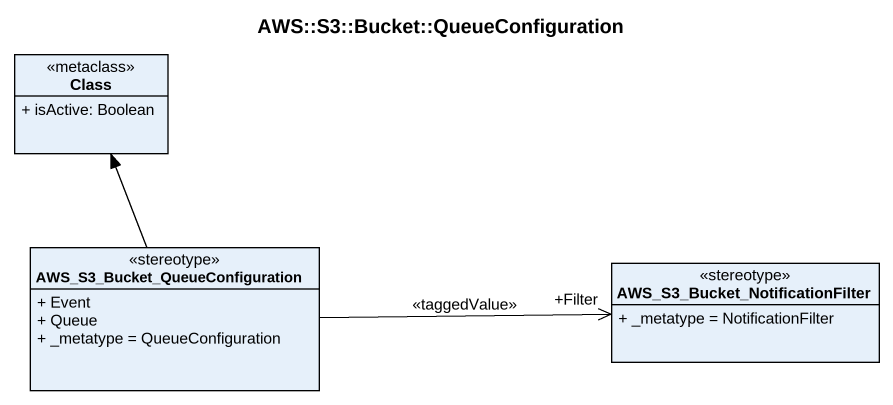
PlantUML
@startuml
title AWS::S3::Bucket::QueueConfiguration
hide circle
hide empty members
skinparam classAttributeIconSize 0
class "Class" as Class_ <<metaclass>> {
  + isActive: Boolean
}
class "AWS_S3_Bucket_QueueConfiguration" as AWS_S3_Bucket <<stereotype>> {
  + Event
  + Queue
  + _metatype = QueueConfiguration
}
class "AWS_S3_Bucket_NotificationFilter" as AWS_S3_Bucket_2 <<stereotype>> {
  + _metatype = NotificationFilter
}
AWS_S3_Bucket -up-> Class_
AWS_S3_Bucket -right-> "+Filter" AWS_S3_Bucket_2 : <<taggedValue>>
@enduml
